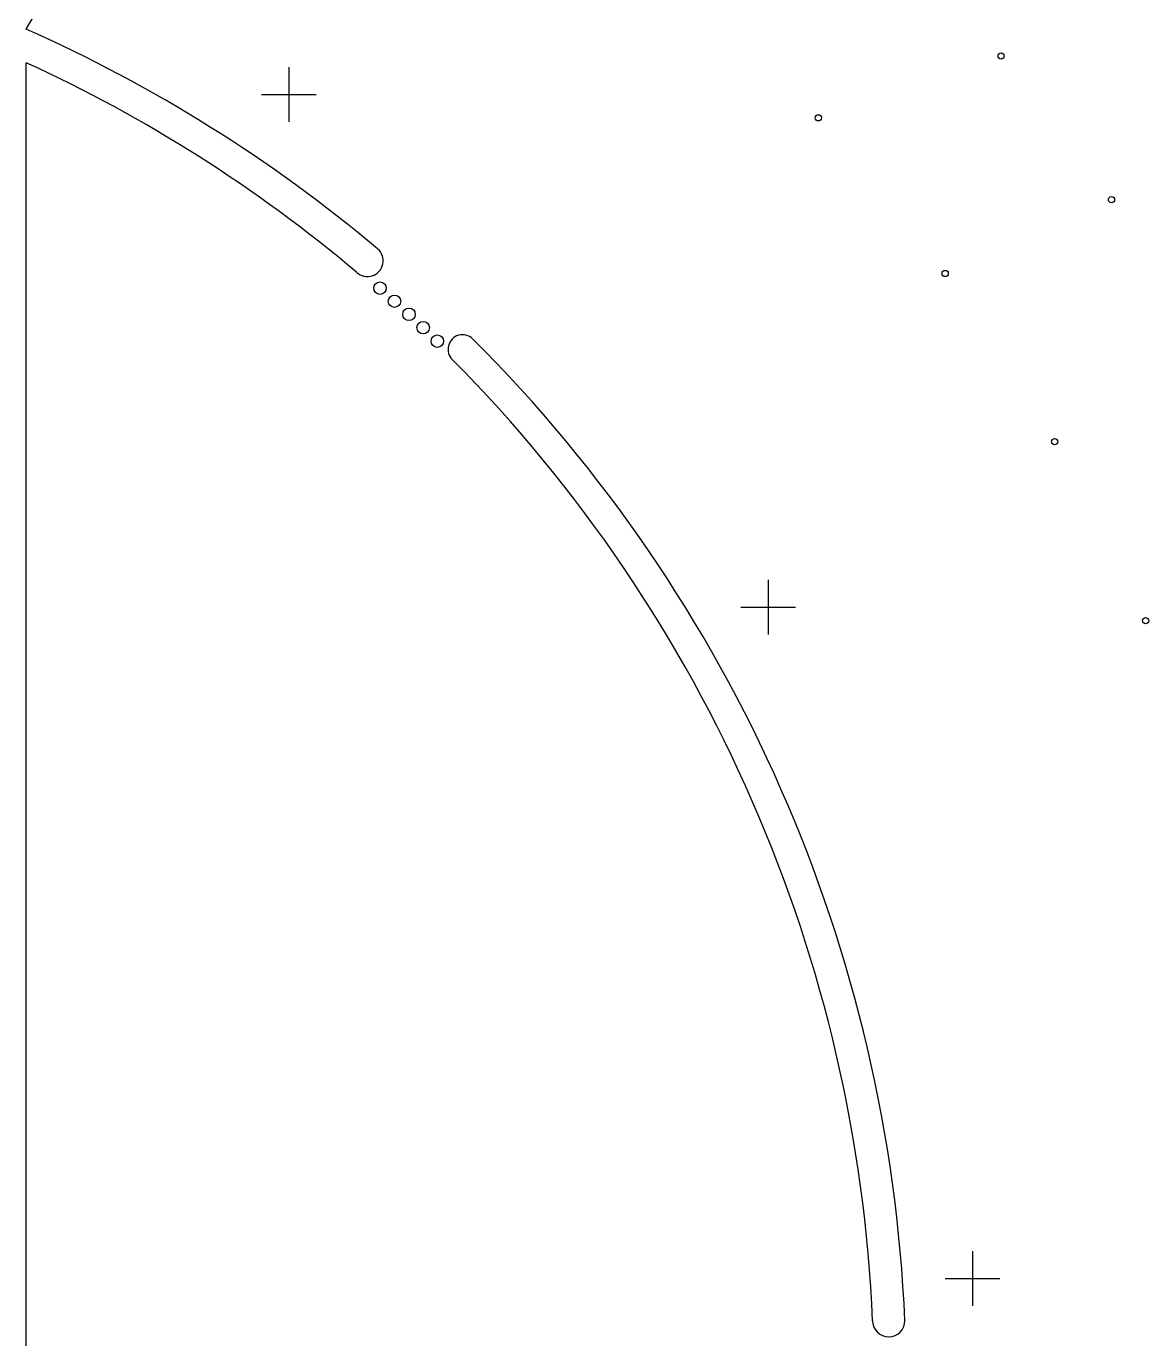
# Model space of a CAD drawing. Extents: x 37 to 649, y -63 to 570.
# Drawn here: x 38.6 to 110.6, y 2.8 to 87 of the extents above; entities that cross this region are included whole.
import ezdxf

# ---------------------------------------------------------------- set-up
doc = ezdxf.new("R2010")
doc.units = 0
doc.layers.add('BLACK', color=7, linetype='CONTINUOUS')

msp = doc.modelspace()

# ---------------------------------------------------------------- linework, layer by layer
at = {"layer": 'BLACK', "linetype": 'CONTINUOUS'}
for p, q in [((38.593996, 86.81), (58.224365, 120.810797)), ((38.594, -39.996), (38.594, 84.660459)), ((55.44, 84.37), (55.44, 80.87)), ((53.69, 82.62), (57.19, 82.62)), ((86.17, 51.5), (86.17, 48)), ((84.42, 49.75), (87.92, 49.75)), ((99.27, 8.44), (99.27, 4.94)), ((97.52, 6.69), (101.02, 6.69))]:
    msp.add_line(p, q, dxfattribs=at)
at = {"layer": 'BLACK'}
for centre, radius in [((101.101026, 85.090014), 0.2), ((89.389026, 81.127014), 0.2), ((108.189026, 75.874014), 0.2), ((97.520026, 71.147014), 0.2), ((61.279, 70.201), 0.4), ((62.209, 69.366), 0.4), ((63.135, 68.526), 0.4), ((64.049, 67.673), 0.4), ((64.953, 66.809), 0.4), ((104.542026, 60.357014), 0.2), ((110.375026, 48.881014), 0.2)]:
    msp.add_circle(centre, radius, dxfattribs=at)
for centre, radius, start, end in [((0.004, -0.009), 95.009672, 49.95908331, 66.03543126), ((-0.2683, -0.0388), 93.189285, 49.88379823, 65.35306874), ((60.4724, 71.9599), 1.009958, -133.47406512, 49.59807341), ((66.5734, 66.2862), 0.932468, -313.60068108, -133.39263319), ((0.22, -0.117), 94.807076, 2.48032852, 45.03611993), ((-0.2264, -0.009), 93.181063, 2.4571042, 44.76452119), ((93.90413, 3.98591), 1.034123, -180, 0)]:
    msp.add_arc(centre, radius, start, end, dxfattribs=at)

doc.saveas('drawing.dxf')
